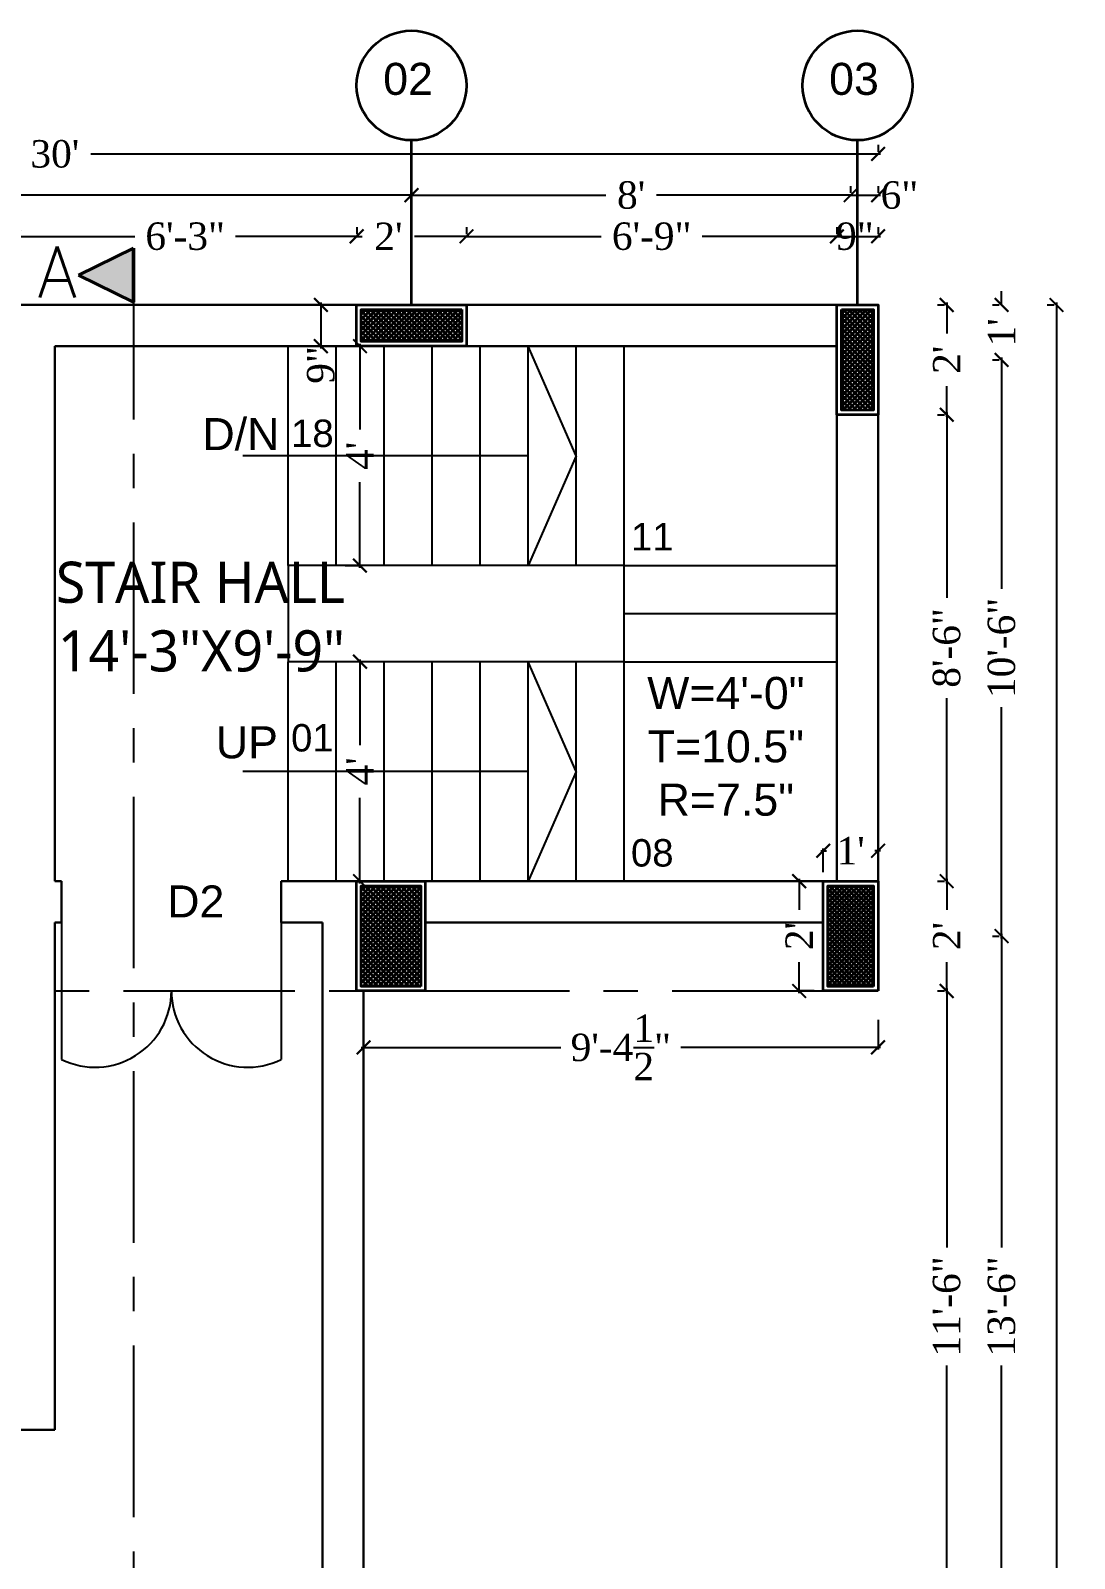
# Model space of a CAD drawing. Header units: inches. Extents: x 137014 to 144844, y -150241 to -148176.
# Drawn here: x 142381.2 to 142609.4, y -149678.9 to -149344.8 of the extents above; entities that cross this region are included whole.
import ezdxf

# ---------------------------------------------------------------- set-up
doc = ezdxf.new("R2010")
doc.units = ezdxf.units.IN
doc.header["$LTSCALE"] = 15
doc.header["$MEASUREMENT"] = 0
doc.header["$PDMODE"] = 2
doc.linetypes.add('CENTER', pattern=[2, 1.25, -0.25, 0.25, -0.25])
doc.linetypes.add('DASHEDX2', pattern=[1.5, 1, -0.5])
doc.layers.get('0').update_dxf_attribs({"linetype": 'CONTINUOUS'})
doc.layers.get('Defpoints').update_dxf_attribs({"linetype": 'CONTINUOUS'})
for name, color, linetype in [('COLUMN', 4, 'CONTINUOUS'), ('Column Hatch', 32, 'CONTINUOUS'), ('dimenion', 8, 'CONTINUOUS'), ('dooted', 7, 'DASHEDX2'), ('HATCH', 252, 'CONTINUOUS'), ('stair', 31, 'CONTINUOUS'), ('TEXT', 2, 'CONTINUOUS'), ('WINDOW', 140, 'CONTINUOUS')]:
    doc.layers.add(name, color=color, linetype=linetype)
for name, color, linetype, lineweight in [('DIMENSION', 251, 'CONTINUOUS', 15), ('tex2', 2, 'CONTINUOUS', 0), ('WALL', 1, 'CONTINUOUS', 30), ('WALLS', 1, 'CONTINUOUS', 50)]:
    doc.layers.add(name, color=color, linetype=linetype, lineweight=lineweight)
doc.styles.add('arial', font='times.ttf')
doc.styles.add('ROMANS', font='romans.shx')
doc.styles.get("Standard").update_dxf_attribs({"font": 'romand.shx', "height": 8})
doc.styles.add('times', font='times.ttf', dxfattribs={"height": 6})
doc.dimstyles.new('NAUMAN', dxfattribs={"dimtxt": 7, "dimasz": 3, "dimexe": 0.5, "dimexo": 2, "dimgap": 3, "dimtad": 0, "dimdec": 1, "dimzin": 0, "dimdsep": 46, "dimlunit": 4, "dimtxsty": 'times', "dimblk1": 'ARCHTICK', "dimblk2": 'ARCHTICK', "dimsah": 1, "dimcen": 0, "dimdle": 0.5, "dimclrd": 256, "dimclre": 256, "dimclrt": 2, "dimadec": 0, "dimazin": 0, "dimtfac": 1, "dimtdec": 1, "dimtix": 1, "dimtofl": 0, "dimtmove": 1, "dimatfit": 3, "dimldrblk": 'ARCHTICK', "dimfxl": 4, "dimtolj": 1, "dimtzin": 0, "dimarcsym": 0})

# ---------------------------------------------------------------- blocks, each defined once
blk = doc.blocks.new('_ARCHTICK')
at = {"color": 0, "linetype": 'ByBlock', "const_width": 0.15}
blk.add_lwpolyline([(-0.5, -0.5), (0.5, 0.5)], dxfattribs=at)
blk = doc.blocks.new('*D1030')
at = {"layer": 'Defpoints', "color": 0, "ltscale": 5, "transparency": 16777216}
for p in [(142554.49, -149524.18), (142554.49, -149530.84), (142566.49, -149530.84)]:
    blk.add_point(p, dxfattribs=at)
at = {"layer": 'dimenion', "lineweight": -2, "ltscale": 5, "transparency": 16777216}
for p, q in [((142553.99, -149524.18), (142555.18, -149524.18)), ((142554.49, -149528.84), (142554.49, -149523.68)), ((142566.99, -149524.18), (142565.79, -149524.18)), ((142566.49, -149528.84), (142566.49, -149523.68))]:
    blk.add_line(p, q, dxfattribs=at)
at = {"layer": 'dimenion', "lineweight": -2, "ltscale": 5, "transparency": 16777216, "xscale": 3, "yscale": 3, "zscale": 3, "rotation": 180}
blk.add_blockref('_ARCHTICK', (142554.49, -149524.18), dxfattribs=at)
at = {"layer": 'dimenion', "lineweight": -2, "ltscale": 5, "transparency": 16777216, "xscale": 3, "yscale": 3, "zscale": 3}
blk.add_blockref('_ARCHTICK', (142566.49, -149524.18), dxfattribs=at)
at = {"layer": 'dimenion', "color": 2, "ltscale": 5, "transparency": 16777216, "insert": (142560.49, -149524.18), "char_height": 6, "attachment_point": 5, "style": 'times'}
blk.add_mtext("\\A1;1'", dxfattribs=at)
blk = doc.blocks.new('*D1031')
at = {"layer": 'Defpoints', "color": 0, "ltscale": 5, "transparency": 16777216}
for p in [(142554.49, -149530.84), (142549.23, -149554.84), (142554.49, -149554.84)]:
    blk.add_point(p, dxfattribs=at)
at = {"layer": 'dimenion', "lineweight": -2, "ltscale": 5, "transparency": 16777216}
for p, q in [((142552.49, -149530.84), (142548.73, -149530.84)), ((142549.23, -149530.34), (142549.23, -149537.11)), ((142549.23, -149555.34), (142549.23, -149548.57)), ((142552.49, -149554.84), (142548.73, -149554.84))]:
    blk.add_line(p, q, dxfattribs=at)
at = {"layer": 'dimenion', "lineweight": -2, "ltscale": 5, "transparency": 16777216, "xscale": 3, "yscale": 3, "zscale": 3}
for p, rotation in [((142549.23, -149530.84), 90), ((142549.23, -149554.84), 270)]:
    blk.add_blockref('_ARCHTICK', p, dxfattribs=dict(at, rotation=rotation))
at = {"layer": 'dimenion', "color": 2, "ltscale": 5, "transparency": 16777216, "insert": (142549.23, -149542.84), "char_height": 6, "attachment_point": 5, "rotation": 90, "style": 'times'}
blk.add_mtext("\\A1;2'", dxfattribs=at)
blk = doc.blocks.new('*D1032')
at = {"layer": 'Defpoints', "color": 0, "ltscale": 5, "transparency": 16777216}
for p in [(142448.47, -149404.84), (142444.66, -149413.84), (142448.47, -149413.84)]:
    blk.add_point(p, dxfattribs=at)
at = {"layer": 'dimenion', "lineweight": -2, "ltscale": 5, "transparency": 16777216}
for p, q in [((142444.66, -149404.34), (142444.66, -149414.34)), ((142446.47, -149404.84), (142444.16, -149404.84)), ((142446.47, -149413.84), (142444.16, -149413.84))]:
    blk.add_line(p, q, dxfattribs=at)
at = {"layer": 'dimenion', "lineweight": -2, "ltscale": 5, "transparency": 16777216, "xscale": 3, "yscale": 3, "zscale": 3}
for p, rotation in [((142444.66, -149404.84), 90), ((142444.66, -149413.84), 270)]:
    blk.add_blockref('_ARCHTICK', p, dxfattribs=dict(at, rotation=rotation))
at = {"layer": 'dimenion', "color": 2, "ltscale": 5, "transparency": 16777216, "insert": (142444.66, -149417.96), "char_height": 6, "attachment_point": 5, "rotation": 90, "style": 'times'}
blk.add_mtext('\\A1;9"', dxfattribs=at)
blk = doc.blocks.new('ddd')
at = {"layer": 'Column Hatch', "lineweight": 35}
h = blk.add_hatch(dxfattribs=at)
h.set_pattern_fill('ANSI37', color=256, scale=6, angle=270)
h.paths.add_polyline_path([(1, -23), (11, -23), (11, -1), (1, -1)])
at = {"layer": 'COLUMN', "lineweight": 35}
blk.add_lwpolyline([(0, -24), (12, -24), (12, 0), (0, 0)], close=True, dxfattribs=at)
at = {"layer": 'Column Hatch', "lineweight": 35}
blk.add_lwpolyline([(1, -23), (11, -23), (11, -1), (1, -1)], close=True, dxfattribs=at)
blk = doc.blocks.new('*D1035')
at = {"layer": 'Defpoints', "color": 0, "ltscale": 5, "transparency": 16777216}
for p in [(142453.99, -149554.84), (142566.49, -149554.84), (142453.99, -149567.18)]:
    blk.add_point(p, dxfattribs=at)
at = {"layer": 'HATCH', "lineweight": -2, "ltscale": 5, "transparency": 16777216}
for p, q in [((142453.99, -149561.18), (142453.99, -149567.68)), ((142566.49, -149561.18), (142566.49, -149567.68)), ((142453.49, -149567.18), (142497.1, -149567.18)), ((142566.99, -149567.18), (142523.37, -149567.18))]:
    blk.add_line(p, q, dxfattribs=at)
at = {"layer": 'HATCH', "lineweight": -2, "ltscale": 5, "transparency": 16777216, "xscale": 3, "yscale": 3, "zscale": 3, "rotation": 180}
blk.add_blockref('_ARCHTICK', (142453.99, -149567.18), dxfattribs=at)
at = {"layer": 'HATCH', "lineweight": -2, "ltscale": 5, "transparency": 16777216, "xscale": 3, "yscale": 3, "zscale": 3}
blk.add_blockref('_ARCHTICK', (142566.49, -149567.18), dxfattribs=at)
at = {"layer": 'HATCH', "color": 2, "ltscale": 5, "transparency": 16777216, "insert": (142510.24, -149567.18), "char_height": 6, "attachment_point": 5, "style": 'times'}
blk.add_mtext('\\A1;9\'-4{\\H1.000000x;\\S1/2;}"', dxfattribs=at)
blk = doc.blocks.new('*D1041')
at = {"layer": 'Defpoints', "color": 0, "ltscale": 5, "transparency": 16777216}
for p in [(142377.49, -149389.84), (142452.49, -149389.84), (142452.49, -149389.84)]:
    blk.add_point(p, dxfattribs=at)
at = {"layer": 'HATCH', "lineweight": -2, "ltscale": 5, "transparency": 16777216}
for p, q in [((142377.49, -149387.84), (142377.49, -149389.34)), ((142452.49, -149387.84), (142452.49, -149389.34)), ((142376.99, -149389.84), (142403.96, -149389.84)), ((142452.99, -149389.84), (142426.01, -149389.84))]:
    blk.add_line(p, q, dxfattribs=at)
at = {"layer": 'HATCH', "lineweight": -2, "ltscale": 5, "transparency": 16777216, "xscale": 3, "yscale": 3, "zscale": 3, "rotation": 180}
blk.add_blockref('_ARCHTICK', (142377.49, -149389.84), dxfattribs=at)
at = {"layer": 'HATCH', "lineweight": -2, "ltscale": 5, "transparency": 16777216, "xscale": 3, "yscale": 3, "zscale": 3}
blk.add_blockref('_ARCHTICK', (142452.49, -149389.84), dxfattribs=at)
at = {"layer": 'HATCH', "color": 2, "ltscale": 5, "transparency": 16777216, "insert": (142414.99, -149389.84), "char_height": 6, "attachment_point": 5, "style": 'times'}
blk.add_mtext('\\A1;6\'-3"', dxfattribs=at)
blk = doc.blocks.new('*D1042')
at = {"layer": 'Defpoints', "color": 0, "ltscale": 5, "transparency": 16777216}
for p in [(142452.49, -149389.84), (142476.49, -149389.84), (142476.49, -149389.84)]:
    blk.add_point(p, dxfattribs=at)
at = {"layer": 'HATCH', "lineweight": -2, "ltscale": 5, "transparency": 16777216}
for p, q in [((142452.49, -149387.84), (142452.49, -149389.34)), ((142476.49, -149387.84), (142476.49, -149389.34)), ((142451.99, -149389.84), (142453.71, -149389.84)), ((142476.99, -149389.84), (142465.16, -149389.84))]:
    blk.add_line(p, q, dxfattribs=at)
at = {"layer": 'HATCH', "lineweight": -2, "ltscale": 5, "transparency": 16777216, "xscale": 3, "yscale": 3, "zscale": 3, "rotation": 180}
blk.add_blockref('_ARCHTICK', (142452.49, -149389.84), dxfattribs=at)
at = {"layer": 'HATCH', "lineweight": -2, "ltscale": 5, "transparency": 16777216, "xscale": 3, "yscale": 3, "zscale": 3}
blk.add_blockref('_ARCHTICK', (142476.49, -149389.84), dxfattribs=at)
at = {"layer": 'HATCH', "color": 2, "ltscale": 5, "transparency": 16777216, "insert": (142459.43, -149389.84), "char_height": 6, "attachment_point": 5, "style": 'times'}
blk.add_mtext("\\A1;2'", dxfattribs=at)
blk = doc.blocks.new('*D1043')
at = {"layer": 'Defpoints', "color": 0, "ltscale": 5, "transparency": 16777216}
for p in [(142476.49, -149389.84), (142557.49, -149389.84), (142557.49, -149389.84)]:
    blk.add_point(p, dxfattribs=at)
at = {"layer": 'HATCH', "lineweight": -2, "ltscale": 5, "transparency": 16777216}
for p, q in [((142476.49, -149387.84), (142476.49, -149389.34)), ((142557.49, -149387.84), (142557.49, -149389.34)), ((142475.99, -149389.84), (142505.96, -149389.84)), ((142557.99, -149389.84), (142528.01, -149389.84))]:
    blk.add_line(p, q, dxfattribs=at)
at = {"layer": 'HATCH', "lineweight": -2, "ltscale": 5, "transparency": 16777216, "xscale": 3, "yscale": 3, "zscale": 3, "rotation": 180}
blk.add_blockref('_ARCHTICK', (142476.49, -149389.84), dxfattribs=at)
at = {"layer": 'HATCH', "lineweight": -2, "ltscale": 5, "transparency": 16777216, "xscale": 3, "yscale": 3, "zscale": 3}
blk.add_blockref('_ARCHTICK', (142557.49, -149389.84), dxfattribs=at)
at = {"layer": 'HATCH', "color": 2, "ltscale": 5, "transparency": 16777216, "insert": (142516.99, -149389.84), "char_height": 6, "attachment_point": 5, "style": 'times'}
blk.add_mtext('\\A1;6\'-9"', dxfattribs=at)
blk = doc.blocks.new('*D1044')
at = {"layer": 'Defpoints', "color": 0, "ltscale": 5, "transparency": 16777216}
for p in [(142557.49, -149389.84), (142566.49, -149389.84), (142566.49, -149389.84)]:
    blk.add_point(p, dxfattribs=at)
at = {"layer": 'HATCH', "lineweight": -2, "ltscale": 5, "transparency": 16777216}
for p, q in [((142557.49, -149387.84), (142557.49, -149389.34)), ((142566.49, -149387.84), (142566.49, -149389.34)), ((142556.99, -149389.84), (142566.99, -149389.84))]:
    blk.add_line(p, q, dxfattribs=at)
at = {"layer": 'HATCH', "lineweight": -2, "ltscale": 5, "transparency": 16777216, "xscale": 3, "yscale": 3, "zscale": 3, "rotation": 180}
blk.add_blockref('_ARCHTICK', (142557.49, -149389.84), dxfattribs=at)
at = {"layer": 'HATCH', "lineweight": -2, "ltscale": 5, "transparency": 16777216, "xscale": 3, "yscale": 3, "zscale": 3}
blk.add_blockref('_ARCHTICK', (142566.49, -149389.84), dxfattribs=at)
at = {"layer": 'HATCH', "color": 2, "ltscale": 5, "transparency": 16777216, "insert": (142561.42, -149389.84), "char_height": 6, "attachment_point": 5, "style": 'times'}
blk.add_mtext('\\A1;9"', dxfattribs=at)
blk = doc.blocks.new('*D1045')
at = {"layer": 'Defpoints', "color": 0, "ltscale": 5, "transparency": 16777216}
for p in [(142213.99, -149380.84), (142464.49, -149380.84), (142464.49, -149380.84)]:
    blk.add_point(p, dxfattribs=at)
at = {"layer": 'HATCH', "lineweight": -2, "ltscale": 5, "transparency": 16777216}
for p, q in [((142213.49, -149380.84), (142321.59, -149380.84)), ((142213.99, -149378.84), (142213.99, -149380.34)), ((142464.99, -149380.84), (142356.88, -149380.84)), ((142464.49, -149378.84), (142464.49, -149380.34))]:
    blk.add_line(p, q, dxfattribs=at)
at = {"layer": 'HATCH', "lineweight": -2, "ltscale": 5, "transparency": 16777216, "xscale": 3, "yscale": 3, "zscale": 3, "rotation": 180}
blk.add_blockref('_ARCHTICK', (142213.99, -149380.84), dxfattribs=at)
at = {"layer": 'HATCH', "lineweight": -2, "ltscale": 5, "transparency": 16777216, "xscale": 3, "yscale": 3, "zscale": 3}
blk.add_blockref('_ARCHTICK', (142464.49, -149380.84), dxfattribs=at)
at = {"layer": 'HATCH', "color": 2, "ltscale": 5, "transparency": 16777216, "insert": (142339.24, -149380.84), "char_height": 6, "attachment_point": 5, "style": 'times'}
blk.add_mtext('\\A1;20\'-10{\\H1.000000x;\\S1/2;}"', dxfattribs=at)
blk = doc.blocks.new('*D1046')
at = {"layer": 'Defpoints', "color": 0, "ltscale": 5, "transparency": 16777216}
for p in [(142464.49, -149380.84), (142560.49, -149380.84), (142560.49, -149380.84)]:
    blk.add_point(p, dxfattribs=at)
at = {"layer": 'HATCH', "lineweight": -2, "ltscale": 5, "transparency": 16777216}
for p, q in [((142463.99, -149380.84), (142506.93, -149380.84)), ((142464.49, -149378.84), (142464.49, -149380.34)), ((142560.99, -149380.84), (142518.04, -149380.84)), ((142560.49, -149378.84), (142560.49, -149380.34))]:
    blk.add_line(p, q, dxfattribs=at)
at = {"layer": 'HATCH', "lineweight": -2, "ltscale": 5, "transparency": 16777216, "xscale": 3, "yscale": 3, "zscale": 3, "rotation": 180}
blk.add_blockref('_ARCHTICK', (142464.49, -149380.84), dxfattribs=at)
at = {"layer": 'HATCH', "lineweight": -2, "ltscale": 5, "transparency": 16777216, "xscale": 3, "yscale": 3, "zscale": 3}
blk.add_blockref('_ARCHTICK', (142560.49, -149380.84), dxfattribs=at)
at = {"layer": 'HATCH', "color": 2, "ltscale": 5, "transparency": 16777216, "insert": (142512.49, -149380.84), "char_height": 6, "attachment_point": 5, "style": 'times'}
blk.add_mtext("\\A1;8'", dxfattribs=at)
blk = doc.blocks.new('*D1047')
at = {"layer": 'Defpoints', "color": 0, "ltscale": 5, "transparency": 16777216}
for p in [(142560.49, -149380.84), (142566.49, -149380.84), (142566.49, -149380.84)]:
    blk.add_point(p, dxfattribs=at)
at = {"layer": 'HATCH', "lineweight": -2, "ltscale": 5, "transparency": 16777216}
for p, q in [((142559.99, -149380.84), (142566.99, -149380.84)), ((142560.49, -149378.84), (142560.49, -149380.34)), ((142566.49, -149378.84), (142566.49, -149380.34))]:
    blk.add_line(p, q, dxfattribs=at)
at = {"layer": 'HATCH', "lineweight": -2, "ltscale": 5, "transparency": 16777216, "xscale": 3, "yscale": 3, "zscale": 3, "rotation": 180}
blk.add_blockref('_ARCHTICK', (142560.49, -149380.84), dxfattribs=at)
at = {"layer": 'HATCH', "lineweight": -2, "ltscale": 5, "transparency": 16777216, "xscale": 3, "yscale": 3, "zscale": 3}
blk.add_blockref('_ARCHTICK', (142566.49, -149380.84), dxfattribs=at)
at = {"layer": 'HATCH', "color": 2, "ltscale": 5, "transparency": 16777216, "insert": (142571.16, -149380.84), "char_height": 6, "attachment_point": 5, "style": 'times'}
blk.add_mtext('\\A1;6"', dxfattribs=at)
blk = doc.blocks.new('*D1049')
at = {"layer": 'Defpoints', "color": 0, "ltscale": 5, "transparency": 16777216}
for p in [(142206.49, -149371.84), (142566.49, -149371.84), (142566.49, -149371.84)]:
    blk.add_point(p, dxfattribs=at)
at = {"layer": 'HATCH', "lineweight": -2, "ltscale": 5, "transparency": 16777216}
for p, q in [((142206.49, -149369.84), (142206.49, -149371.34)), ((142566.49, -149369.84), (142566.49, -149371.34)), ((142205.99, -149371.84), (142378.63, -149371.84)), ((142566.99, -149371.84), (142394.35, -149371.84))]:
    blk.add_line(p, q, dxfattribs=at)
at = {"layer": 'HATCH', "lineweight": -2, "ltscale": 5, "transparency": 16777216, "xscale": 3, "yscale": 3, "zscale": 3, "rotation": 180}
blk.add_blockref('_ARCHTICK', (142206.49, -149371.84), dxfattribs=at)
at = {"layer": 'HATCH', "lineweight": -2, "ltscale": 5, "transparency": 16777216, "xscale": 3, "yscale": 3, "zscale": 3}
blk.add_blockref('_ARCHTICK', (142566.49, -149371.84), dxfattribs=at)
at = {"layer": 'HATCH', "color": 2, "ltscale": 5, "transparency": 16777216, "insert": (142386.49, -149371.84), "char_height": 6, "attachment_point": 5, "style": 'times'}
blk.add_mtext("\\A1;30'", dxfattribs=at)
blk = doc.blocks.new('*D1050')
at = {"layer": 'Defpoints', "color": 0, "ltscale": 5, "transparency": 16777216}
for p in [(142593.49, -149404.84), (142593.49, -149404.84), (142593.49, -149416.84)]:
    blk.add_point(p, dxfattribs=at)
at = {"layer": 'HATCH', "lineweight": -2, "ltscale": 5, "transparency": 16777216}
for p, q in [((142593.49, -149404.84), (142593.49, -149401.84)), ((142591.49, -149404.84), (142592.99, -149404.84)), ((142591.49, -149416.84), (142592.99, -149416.84)), ((142593.49, -149416.84), (142593.49, -149419.84))]:
    blk.add_line(p, q, dxfattribs=at)
at = {"layer": 'HATCH', "lineweight": -2, "ltscale": 5, "transparency": 16777216, "xscale": 3, "yscale": 3, "zscale": 3}
for p, rotation in [((142593.49, -149404.84), 270), ((142593.49, -149416.84), 90)]:
    blk.add_blockref('_ARCHTICK', p, dxfattribs=dict(at, rotation=rotation))
at = {"layer": 'HATCH', "color": 2, "ltscale": 5, "transparency": 16777216, "insert": (142593.49, -149410.84), "char_height": 6, "attachment_point": 5, "rotation": 90, "style": 'times'}
blk.add_mtext("\\A1;1'", dxfattribs=at)
blk = doc.blocks.new('*D1051')
at = {"layer": 'Defpoints', "color": 0, "ltscale": 5, "transparency": 16777216}
for p in [(142593.49, -149416.84), (142593.49, -149542.84), (142593.49, -149542.84)]:
    blk.add_point(p, dxfattribs=at)
at = {"layer": 'HATCH', "lineweight": -2, "ltscale": 5, "transparency": 16777216}
for p, q in [((142591.49, -149416.84), (142592.99, -149416.84)), ((142593.49, -149416.34), (142593.49, -149466.93)), ((142593.49, -149543.34), (142593.49, -149492.76)), ((142591.49, -149542.84), (142592.99, -149542.84))]:
    blk.add_line(p, q, dxfattribs=at)
at = {"layer": 'HATCH', "lineweight": -2, "ltscale": 5, "transparency": 16777216, "xscale": 3, "yscale": 3, "zscale": 3}
for p, rotation in [((142593.49, -149416.84), 90), ((142593.49, -149542.84), 270)]:
    blk.add_blockref('_ARCHTICK', p, dxfattribs=dict(at, rotation=rotation))
at = {"layer": 'HATCH', "color": 2, "ltscale": 5, "transparency": 16777216, "insert": (142593.49, -149479.84), "char_height": 6, "attachment_point": 5, "rotation": 90, "style": 'times'}
blk.add_mtext('\\A1;10\'-6"', dxfattribs=at)
blk = doc.blocks.new('*D1052')
at = {"layer": 'Defpoints', "color": 0, "ltscale": 5, "transparency": 16777216}
for p in [(142593.49, -149542.84), (142593.49, -149704.84), (142593.49, -149704.84)]:
    blk.add_point(p, dxfattribs=at)
at = {"layer": 'HATCH', "lineweight": -2, "ltscale": 5, "transparency": 16777216}
for p, q in [((142591.49, -149542.84), (142592.99, -149542.84)), ((142593.49, -149542.34), (142593.49, -149610.93)), ((142593.49, -149705.34), (142593.49, -149636.76)), ((142591.49, -149704.84), (142592.99, -149704.84))]:
    blk.add_line(p, q, dxfattribs=at)
at = {"layer": 'HATCH', "lineweight": -2, "ltscale": 5, "transparency": 16777216, "xscale": 3, "yscale": 3, "zscale": 3}
for p, rotation in [((142593.49, -149542.84), 90), ((142593.49, -149704.84), 270)]:
    blk.add_blockref('_ARCHTICK', p, dxfattribs=dict(at, rotation=rotation))
at = {"layer": 'HATCH', "color": 2, "ltscale": 5, "transparency": 16777216, "insert": (142593.49, -149623.84), "char_height": 6, "attachment_point": 5, "rotation": 90, "style": 'times'}
blk.add_mtext('\\A1;13\'-6"', dxfattribs=at)
blk = doc.blocks.new('*D1057')
at = {"layer": 'Defpoints', "color": 0, "ltscale": 5, "transparency": 16777216}
for p in [(142581.49, -149404.84), (142581.49, -149428.84), (142581.49, -149428.84)]:
    blk.add_point(p, dxfattribs=at)
at = {"layer": 'HATCH', "lineweight": -2, "ltscale": 5, "transparency": 16777216}
for p, q in [((142581.49, -149404.34), (142581.49, -149411.11)), ((142579.49, -149404.84), (142580.99, -149404.84)), ((142581.49, -149429.34), (142581.49, -149422.57)), ((142579.49, -149428.84), (142580.99, -149428.84))]:
    blk.add_line(p, q, dxfattribs=at)
at = {"layer": 'HATCH', "lineweight": -2, "ltscale": 5, "transparency": 16777216, "xscale": 3, "yscale": 3, "zscale": 3}
for p, rotation in [((142581.49, -149404.84), 90), ((142581.49, -149428.84), 270)]:
    blk.add_blockref('_ARCHTICK', p, dxfattribs=dict(at, rotation=rotation))
at = {"layer": 'HATCH', "color": 2, "ltscale": 5, "transparency": 16777216, "insert": (142581.49, -149416.84), "char_height": 6, "attachment_point": 5, "rotation": 90, "style": 'times'}
blk.add_mtext("\\A1;2'", dxfattribs=at)
blk = doc.blocks.new('*D1058')
at = {"layer": 'Defpoints', "color": 0, "ltscale": 5, "transparency": 16777216}
for p in [(142581.49, -149428.84), (142581.49, -149530.84), (142581.49, -149530.84)]:
    blk.add_point(p, dxfattribs=at)
at = {"layer": 'HATCH', "lineweight": -2, "ltscale": 5, "transparency": 16777216}
for p, q in [((142579.49, -149428.84), (142580.99, -149428.84)), ((142581.49, -149428.34), (142581.49, -149468.89)), ((142581.49, -149531.34), (142581.49, -149490.79)), ((142579.49, -149530.84), (142580.99, -149530.84))]:
    blk.add_line(p, q, dxfattribs=at)
at = {"layer": 'HATCH', "lineweight": -2, "ltscale": 5, "transparency": 16777216, "xscale": 3, "yscale": 3, "zscale": 3}
for p, rotation in [((142581.49, -149428.84), 90), ((142581.49, -149530.84), 270)]:
    blk.add_blockref('_ARCHTICK', p, dxfattribs=dict(at, rotation=rotation))
at = {"layer": 'HATCH', "color": 2, "ltscale": 5, "transparency": 16777216, "insert": (142581.49, -149479.84), "char_height": 6, "attachment_point": 5, "rotation": 90, "style": 'times'}
blk.add_mtext('\\A1;8\'-6"', dxfattribs=at)
blk = doc.blocks.new('*D1059')
at = {"layer": 'Defpoints', "color": 0, "ltscale": 5, "transparency": 16777216}
for p in [(142581.49, -149530.84), (142581.49, -149554.84), (142581.49, -149554.84)]:
    blk.add_point(p, dxfattribs=at)
at = {"layer": 'HATCH', "lineweight": -2, "ltscale": 5, "transparency": 16777216}
for p, q in [((142579.49, -149530.84), (142580.99, -149530.84)), ((142581.49, -149530.34), (142581.49, -149537.11)), ((142581.49, -149555.34), (142581.49, -149548.57)), ((142579.49, -149554.84), (142580.99, -149554.84))]:
    blk.add_line(p, q, dxfattribs=at)
at = {"layer": 'HATCH', "lineweight": -2, "ltscale": 5, "transparency": 16777216, "xscale": 3, "yscale": 3, "zscale": 3}
for p, rotation in [((142581.49, -149530.84), 90), ((142581.49, -149554.84), 270)]:
    blk.add_blockref('_ARCHTICK', p, dxfattribs=dict(at, rotation=rotation))
at = {"layer": 'HATCH', "color": 2, "ltscale": 5, "transparency": 16777216, "insert": (142581.49, -149542.84), "char_height": 6, "attachment_point": 5, "rotation": 90, "style": 'times'}
blk.add_mtext("\\A1;2'", dxfattribs=at)
blk = doc.blocks.new('*D1060')
at = {"layer": 'Defpoints', "color": 0, "ltscale": 5, "transparency": 16777216}
for p in [(142581.49, -149554.84), (142581.49, -149692.84), (142581.49, -149692.84)]:
    blk.add_point(p, dxfattribs=at)
at = {"layer": 'HATCH', "lineweight": -2, "ltscale": 5, "transparency": 16777216}
for p, q in [((142579.49, -149554.84), (142580.99, -149554.84)), ((142581.49, -149554.34), (142581.49, -149610.93)), ((142581.49, -149693.34), (142581.49, -149636.76)), ((142579.49, -149692.84), (142580.99, -149692.84))]:
    blk.add_line(p, q, dxfattribs=at)
at = {"layer": 'HATCH', "lineweight": -2, "ltscale": 5, "transparency": 16777216, "xscale": 3, "yscale": 3, "zscale": 3}
for p, rotation in [((142581.49, -149554.84), 90), ((142581.49, -149692.84), 270)]:
    blk.add_blockref('_ARCHTICK', p, dxfattribs=dict(at, rotation=rotation))
at = {"layer": 'HATCH', "color": 2, "ltscale": 5, "transparency": 16777216, "insert": (142581.49, -149623.84), "char_height": 6, "attachment_point": 5, "rotation": 90, "style": 'times'}
blk.add_mtext('\\A1;11\'-6"', dxfattribs=at)
blk = doc.blocks.new('*D1067')
at = {"layer": 'Defpoints', "color": 0, "ltscale": 5, "transparency": 16777216}
for p in [(142605.49, -149404.84), (142605.49, -150124.84), (142605.49, -150124.84)]:
    blk.add_point(p, dxfattribs=at)
at = {"layer": 'HATCH', "lineweight": -2, "ltscale": 5, "transparency": 16777216}
for p, q in [((142605.49, -149404.34), (142605.49, -149756.99)), ((142603.49, -149404.84), (142604.99, -149404.84)), ((142605.49, -150125.34), (142605.49, -149772.69)), ((142603.49, -150124.84), (142604.99, -150124.84))]:
    blk.add_line(p, q, dxfattribs=at)
at = {"layer": 'HATCH', "lineweight": -2, "ltscale": 5, "transparency": 16777216, "xscale": 3, "yscale": 3, "zscale": 3}
for p, rotation in [((142605.49, -149404.84), 90), ((142605.49, -150124.84), 270)]:
    blk.add_blockref('_ARCHTICK', p, dxfattribs=dict(at, rotation=rotation))
at = {"layer": 'HATCH', "color": 2, "ltscale": 5, "transparency": 16777216, "insert": (142605.49, -149764.84), "char_height": 6, "attachment_point": 5, "rotation": 90, "style": 'times'}
blk.add_mtext("\\A1;60'", dxfattribs=at)
blk = doc.blocks.new('*D1218')
at = {"layer": 'Defpoints', "color": 0, "ltscale": 5, "transparency": 16777216}
for p in [(142447.99, -149413.84), (142447.99, -149461.84), (142453.21, -149461.84)]:
    blk.add_point(p, dxfattribs=at)
at = {"layer": 'dimenion', "lineweight": -2, "ltscale": 5, "transparency": 16777216}
for p, q in [((142449.99, -149413.84), (142453.71, -149413.84)), ((142453.21, -149413.34), (142453.21, -149432.09)), ((142453.21, -149462.34), (142453.21, -149443.6)), ((142449.99, -149461.84), (142453.71, -149461.84))]:
    blk.add_line(p, q, dxfattribs=at)
at = {"layer": 'dimenion', "lineweight": -2, "ltscale": 5, "transparency": 16777216, "xscale": 3, "yscale": 3, "zscale": 3}
for p, rotation in [((142453.21, -149413.84), 90), ((142453.21, -149461.84), 270)]:
    blk.add_blockref('_ARCHTICK', p, dxfattribs=dict(at, rotation=rotation))
at = {"layer": 'dimenion', "color": 2, "ltscale": 5, "transparency": 16777216, "insert": (142453.21, -149437.84), "char_height": 6, "attachment_point": 5, "rotation": 90, "style": 'times'}
blk.add_mtext("\\A1;4'", dxfattribs=at)
blk = doc.blocks.new('*D1219')
at = {"layer": 'Defpoints', "color": 0, "ltscale": 5, "transparency": 16777216}
for p in [(142447.99, -149482.84), (142447.99, -149530.84), (142453.21, -149530.84)]:
    blk.add_point(p, dxfattribs=at)
at = {"layer": 'dimenion', "lineweight": -2, "ltscale": 5, "transparency": 16777216}
for p, q in [((142449.99, -149482.84), (142453.71, -149482.84)), ((142453.21, -149482.34), (142453.21, -149501.09)), ((142453.21, -149531.34), (142453.21, -149512.6)), ((142449.99, -149530.84), (142453.71, -149530.84))]:
    blk.add_line(p, q, dxfattribs=at)
at = {"layer": 'dimenion', "lineweight": -2, "ltscale": 5, "transparency": 16777216, "xscale": 3, "yscale": 3, "zscale": 3}
for p, rotation in [((142453.21, -149482.84), 90), ((142453.21, -149530.84), 270)]:
    blk.add_blockref('_ARCHTICK', p, dxfattribs=dict(at, rotation=rotation))
at = {"layer": 'dimenion', "color": 2, "ltscale": 5, "transparency": 16777216, "insert": (142453.21, -149506.84), "char_height": 6, "attachment_point": 5, "rotation": 90, "style": 'times'}
blk.add_mtext("\\A1;4'", dxfattribs=at)

msp = doc.modelspace()

# ---------------------------------------------------------------- hatches: boundary and pattern name
at = {"layer": 'Column Hatch', "lineweight": 35}
h = msp.add_hatch(dxfattribs=at)
h.set_pattern_fill('ANSI37', color=256, scale=0.25, angle=-90)
h.set_pattern_definition([(315, (142317.48525, -149404.8425), (0.561266, 0.561266), []), (45, (142317.48525, -149404.8425), (-0.561266, 0.561266), [])])
h.paths.add_polyline_path([(142475.48525, -149405.84248), (142475.48525, -149412.84248), (142453.48525, -149412.84248), (142453.48525, -149405.84248)])
h = msp.add_hatch(dxfattribs=at)
h.set_pattern_fill('ANSI37', color=256, scale=0.25)
h.set_pattern_definition([(45, (142557.48525, -149563.8425), (-0.561266, 0.561266), []), (135, (142557.48525, -149563.8425), (-0.561266, -0.561266), [])])
h.paths.add_polyline_path([(142558.48525, -149405.84248), (142565.48525, -149405.84248), (142565.48525, -149427.84248), (142558.48525, -149427.84248)])
h = msp.add_hatch(dxfattribs=at)
h.set_pattern_fill('ANSI37', color=256, scale=0.25)
h.set_pattern_definition([(45, (142308.48525, -149530.8425), (-0.561266, 0.561266), []), (135, (142308.48525, -149530.8425), (-0.561266, -0.561266), [])])
h.paths.add_polyline_path([(142466.48525, -149553.84248), (142453.48525, -149553.84248), (142453.48525, -149531.84248), (142466.48525, -149531.84248)])
at = {"layer": 'DIMENSION', "ltscale": 5}
msp.add_hatch(color=256, dxfattribs=at).paths.add_polyline_path([(142391.66474, -149398.32682), (142403.69223, -149404.26352), (142403.69223, -149392.39011)])

# ---------------------------------------------------------------- linework, layer by layer
at = {"layer": 'COLUMN', "lineweight": 35}
msp.add_line((142464.48525, -149404.84248), (142464.48525, -149368.84248), dxfattribs=at)
msp.add_lwpolyline([(142561.98525, -149404.84248), (142561.98525, -149368.84248)], dxfattribs=at)
for points in [[(142476.48525, -149404.84248), (142476.48525, -149413.84248), (142452.48525, -149413.84248), (142452.48525, -149404.84248)], [(142557.48525, -149404.84248), (142566.48525, -149404.84248), (142566.48525, -149428.84248), (142557.48525, -149428.84248)], [(142467.48525, -149554.84248), (142452.48525, -149554.84248), (142452.48525, -149530.84248), (142467.48525, -149530.84248)]]:
    msp.add_lwpolyline(points, close=True, dxfattribs=at)
for centre in [(142464.48525, -149356.84248), (142561.98525, -149356.84248)]:
    msp.add_circle(centre, 12, dxfattribs=at)
at = {"layer": 'Column Hatch', "lineweight": 35}
for points in [[(142475.48525, -149405.84248), (142475.48525, -149412.84248), (142453.48525, -149412.84248), (142453.48525, -149405.84248)], [(142558.48525, -149405.84248), (142565.48525, -149405.84248), (142565.48525, -149427.84248), (142558.48525, -149427.84248)], [(142466.48525, -149553.84248), (142453.48525, -149553.84248), (142453.48525, -149531.84248), (142466.48525, -149531.84248)]]:
    msp.add_lwpolyline(points, close=True, dxfattribs=at)
at = {"layer": 'dooted', "linetype": 'CENTER', "ltscale": 2}
for p, q in [((142403.69223, -149392.39011), (142403.69223, -150176.45847)), ((142221.48525, -149554.84248), (142557.48525, -149554.84248))]:
    msp.add_line(p, q, dxfattribs=at)
at = {"layer": 'stair'}
for p, q in [((142437.48525, -149461.84248), (142437.48525, -149413.84248)), ((142447.98525, -149461.84248), (142447.98525, -149413.84248)), ((142458.48525, -149461.84248), (142458.48525, -149413.84248)), ((142468.98525, -149461.84248), (142468.98525, -149413.84248)), ((142479.48525, -149461.84248), (142479.48525, -149413.84248)), ((142489.98525, -149461.84248), (142489.98525, -149413.84248)), ((142500.48525, -149437.84248), (142489.98525, -149413.84248)), ((142500.48525, -149461.84248), (142500.48525, -149413.84248)), ((142510.98525, -149461.84248), (142510.98525, -149413.84248)), ((142489.98525, -149437.84248), (142427.6, -149437.84248)), ((142500.48525, -149437.84248), (142489.98525, -149461.84248)), ((142510.98525, -149461.84248), (142437.48525, -149461.84248)), ((142437.48525, -149461.84248), (142437.48525, -149482.84248)), ((142510.98525, -149461.84248), (142557.48525, -149461.84248)), ((142510.98525, -149482.84248), (142510.98525, -149461.84248)), ((142510.98525, -149472.34248), (142557.48525, -149472.34248)), ((142437.48525, -149530.84248), (142437.48525, -149482.84248)), ((142510.98525, -149482.84248), (142437.48525, -149482.84248)), ((142447.98525, -149530.84248), (142447.98525, -149482.84248)), ((142458.48525, -149530.84248), (142458.48525, -149482.84248)), ((142468.98525, -149530.84248), (142468.98525, -149482.84248)), ((142479.48525, -149530.84248), (142479.48525, -149482.84248)), ((142489.98525, -149530.84248), (142489.98525, -149482.84248)), ((142500.48525, -149506.84248), (142489.98525, -149482.84248)), ((142500.48525, -149530.84248), (142500.48525, -149482.84248)), ((142510.98525, -149530.84248), (142510.98525, -149482.84248)), ((142510.98525, -149482.84248), (142557.48525, -149482.84248)), ((142489.98525, -149506.84248), (142427.6, -149506.84248)), ((142500.48525, -149506.84248), (142489.98525, -149530.84248))]:
    msp.add_line(p, q, dxfattribs=at)
at = {"layer": 'WALL'}
for p, q in [((142452.48525, -149404.84248), (142377.48525, -149404.84248)), ((142557.48525, -149404.84248), (142476.48525, -149404.84248)), ((142452.48525, -149413.84248), (142386.48525, -149413.84248)), ((142386.48525, -149530.84248), (142386.48525, -149413.84248)), ((142476.48525, -149413.84248), (142557.48525, -149413.84248)), ((142557.48525, -149530.84248), (142557.48525, -149428.84248)), ((142566.48525, -149548.84248), (142566.48525, -149428.84248)), ((142386.48525, -149530.84248), (142387.98525, -149530.84248)), ((142387.98525, -149530.84248), (142387.98525, -149539.84248)), ((142435.98525, -149530.84248), (142557.48525, -149530.84248)), ((142435.98525, -149530.84248), (142435.98525, -149539.84248)), ((142461.48525, -149530.84248), (142452.48525, -149530.84248)), ((142386.48525, -149650.84248), (142386.48525, -149539.84248)), ((142387.98525, -149539.84248), (142386.48525, -149539.84248)), ((142435.98525, -149539.84248), (142444.98525, -149539.84248)), ((142444.98525, -149701.84248), (142444.98525, -149539.84248)), ((142467.48525, -149539.84248), (142554.48525, -149539.84248)), ((142453.98525, -149692.84248), (142453.98525, -149554.84248)), ((142263.48525, -149650.84248), (142386.48525, -149650.84248))]:
    msp.add_line(p, q, dxfattribs=at)
at = {"layer": 'WALLS', "ltscale": 5}
for p, q in [((142391.66474, -149398.32682), (142403.69223, -149392.39011)), ((142403.69223, -149404.26352), (142403.69223, -149392.39011)), ((142403.69223, -149404.26352), (142391.66474, -149398.32682))]:
    msp.add_line(p, q, dxfattribs=at)
at = {"layer": 'WINDOW'}
for p, q in [((142387.98525, -149539.84248), (142387.98525, -149569.84248)), ((142435.98525, -149539.84248), (142435.98525, -149569.84248))]:
    msp.add_line(p, q, dxfattribs=at)
for centre, start, end in [((142395.29775, -149554.84248), 244.0107664, 0), ((142428.67275, -149554.84248), 180, 295.9892336)]:
    msp.add_arc(centre, 16.6875, start, end, dxfattribs=at)

# ---------------------------------------------------------------- block references
at = {"layer": 'COLUMN', "xscale": -1}
msp.add_blockref('ddd', (142566.48525, -149530.84248), dxfattribs=at)

# ---------------------------------------------------------------- texts
at = {"layer": 'tex2', "char_height": 7, "attachment_point": 5, "style": 'arial'}
for s, insert in [('{\\fArial|b0|i0|c0|p34;02}', (142463.7246, -149355.45362)), ('{\\fArial|b0|i0|c0|p34;03}', (142561.2246, -149355.45362)), ('{\\fArial|b0|i0|c0|p34;W=4\'-0"\\PT=10.5"\\PR=7.5"}', (142533.20649, -149501.40206)), ('{\\fArial|b0|i0|c0|p34;UP}', (142428.48166, -149500.53242)), ('{\\fArial|b0|i0|c0|p34;D2}', (142417.30596, -149535.27074))]:
    msp.add_mtext(s, dxfattribs=dict(at, insert=insert))
at = {"layer": 'tex2', "width": 31.2334731, "attachment_point": 5, "style": 'arial'}
for s, insert, char_height in [('{\\fArial|b0|i0|c0|p34;D/N}', (142427.18029, -149433.12586), 7), ('{\\fArial|b0|i0|c0|p34;18}', (142442.80385, -149432.94784), 6), ('{\\fArial|b0|i0|c0|p34;11}', (142517.11375, -149455.52978), 6), ('{\\fArial|b0|i0|c0|p34;01}', (142442.80385, -149499.52547), 6), ('{\\fArial|b0|i0|c0|p34;08}', (142517.11375, -149524.6858), 6)]:
    msp.add_mtext(s, dxfattribs=dict(at, insert=insert, char_height=char_height))
at = {"layer": 'TEXT', "style": 'ROMANS'}
msp.add_text('A', height=11.088, dxfattribs=at).set_placement((142382.75129, -149403.17632))
at = {"layer": 'TEXT', "insert": (142449.93577, -149460.97765), "char_height": 9, "width": 62.8657576, "attachment_point": 3}
msp.add_mtext('{\\fTrebuchet MS|b0|i0|c0|p34;STAIR HALL\\P14\'-3"X9\'-9"}', dxfattribs=at)

# ---------------------------------------------------------------- dimensions: what is measured, and where the dimension line sits
at = {"layer": 'dimenion', "ltscale": 5}
for base, p1, p2, angle, picture, middle in [((142444.6626, -149413.84248), (142448.46737, -149404.84248), (142448.46737, -149413.84248), 270, '*D1032', (142444.6626, -149417.9623)), ((142554.48525, -149524.18055), (142566.48525, -149530.84248), (142554.48525, -149530.84248), 180, '*D1030', (142560.48525, -149524.18055))]:
    dim = msp.add_linear_dim(base=base, p1=p1, p2=p2, angle=angle, dimstyle='NAUMAN', dxfattribs=at)
    dim.commit()
    dim.dimension.update_dxf_attribs({"geometry": picture, "text_midpoint": middle, "dimtype": 161})
for p1, p2, distance, picture, middle in [((142447.98525, -149413.84248), (142447.98525, -149461.84248), 5.22922, '*D1218', (142453.21447, -149437.84248)), ((142447.98525, -149482.84248), (142447.98525, -149530.84248), 5.22922, '*D1219', (142453.21447, -149506.84248)), ((142554.48525, -149530.84248), (142554.48525, -149554.84248), -5.25284, '*D1031', (142549.23241, -149542.84248))]:
    dim = msp.add_aligned_dim(p1=p1, p2=p2, distance=distance, dimstyle='NAUMAN', dxfattribs=at)
    dim.commit()
    dim.dimension.update_dxf_attribs({"geometry": picture, "text_midpoint": middle})
at = {"layer": 'HATCH', "ltscale": 5}
dim = msp.add_linear_dim(base=(142566.48525, -149371.84248), p1=(142206.48525, -149371.84248), p2=(142566.48525, -149371.84248), dimstyle='NAUMAN', dxfattribs=at)
dim.commit()
dim.dimension.update_dxf_attribs({"geometry": '*D1049', "text_midpoint": (142386.48525, -149371.84248)})
for p1, p2, picture, middle in [((142213.98525, -149380.84248), (142464.48525, -149380.84248), '*D1045', (142339.23525, -149380.84248)), ((142464.48525, -149380.84248), (142560.48525, -149380.84248), '*D1046', (142512.48525, -149380.84248)), ((142377.48525, -149389.84248), (142452.48525, -149389.84248), '*D1041', (142414.98525, -149389.84248)), ((142476.48525, -149389.84248), (142557.48525, -149389.84248), '*D1043', (142516.98525, -149389.84248))]:
    dim = msp.add_aligned_dim(p1=p1, p2=p2, distance=0, dimstyle='NAUMAN', dxfattribs=at)
    dim.commit()
    dim.dimension.update_dxf_attribs({"geometry": picture, "text_midpoint": middle})
for base, p1, p2, picture, middle in [((142566.48525, -149380.84248), (142560.48525, -149380.84248), (142566.48525, -149380.84248), '*D1047', (142571.15683, -149380.84248)), ((142476.48525, -149389.84248), (142452.48525, -149389.84248), (142476.48525, -149389.84248), '*D1042', (142459.43484, -149389.84248)), ((142566.48525, -149389.84248), (142557.48525, -149389.84248), (142566.48525, -149389.84248), '*D1044', (142561.42275, -149389.84248))]:
    dim = msp.add_linear_dim(base=base, p1=p1, p2=p2, angle=0, dimstyle='NAUMAN', dxfattribs=at)
    dim.commit()
    dim.dimension.update_dxf_attribs({"geometry": picture, "text_midpoint": middle, "dimtype": 161})
for base, p1, p2, picture, middle in [((142581.48525, -149428.84248), (142581.48525, -149404.84248), (142581.48525, -149428.84248), '*D1057', (142581.48525, -149416.84248)), ((142593.48525, -149404.84248), (142593.48525, -149416.84248), (142593.48525, -149404.84248), '*D1050', (142593.48525, -149410.84248)), ((142605.48525, -150124.84248), (142605.48525, -149404.84248), (142605.48525, -150124.84248), '*D1067', (142605.48525, -149764.84248)), ((142593.48525, -149542.84248), (142593.48525, -149416.84248), (142593.48525, -149542.84248), '*D1051', (142593.48525, -149479.84248)), ((142581.48525, -149530.84248), (142581.48525, -149428.84248), (142581.48525, -149530.84248), '*D1058', (142581.48525, -149479.84248)), ((142581.48525, -149554.84248), (142581.48525, -149530.84248), (142581.48525, -149554.84248), '*D1059', (142581.48525, -149542.84248)), ((142593.48525, -149704.84248), (142593.48525, -149542.84248), (142593.48525, -149704.84248), '*D1052', (142593.48525, -149623.84248)), ((142581.48525, -149692.84248), (142581.48525, -149554.84248), (142581.48525, -149692.84248), '*D1060', (142581.48525, -149623.84248))]:
    dim = msp.add_linear_dim(base=base, p1=p1, p2=p2, angle=90, dimstyle='NAUMAN', dxfattribs=at)
    dim.commit()
    dim.dimension.update_dxf_attribs({"geometry": picture, "text_midpoint": middle})
dim = msp.add_linear_dim(base=(142453.98525, -149567.17907), p1=(142566.48525, -149554.84248), p2=(142453.98525, -149554.84248), dimstyle='NAUMAN', override={"dimfxl": 6, "dimfxlon": 1, "dimarcsym": 1}, dxfattribs=at)
dim.commit()
dim.dimension.update_dxf_attribs({"geometry": '*D1035', "text_midpoint": (142510.23525, -149567.17907)})

doc.saveas('drawing.dxf')
